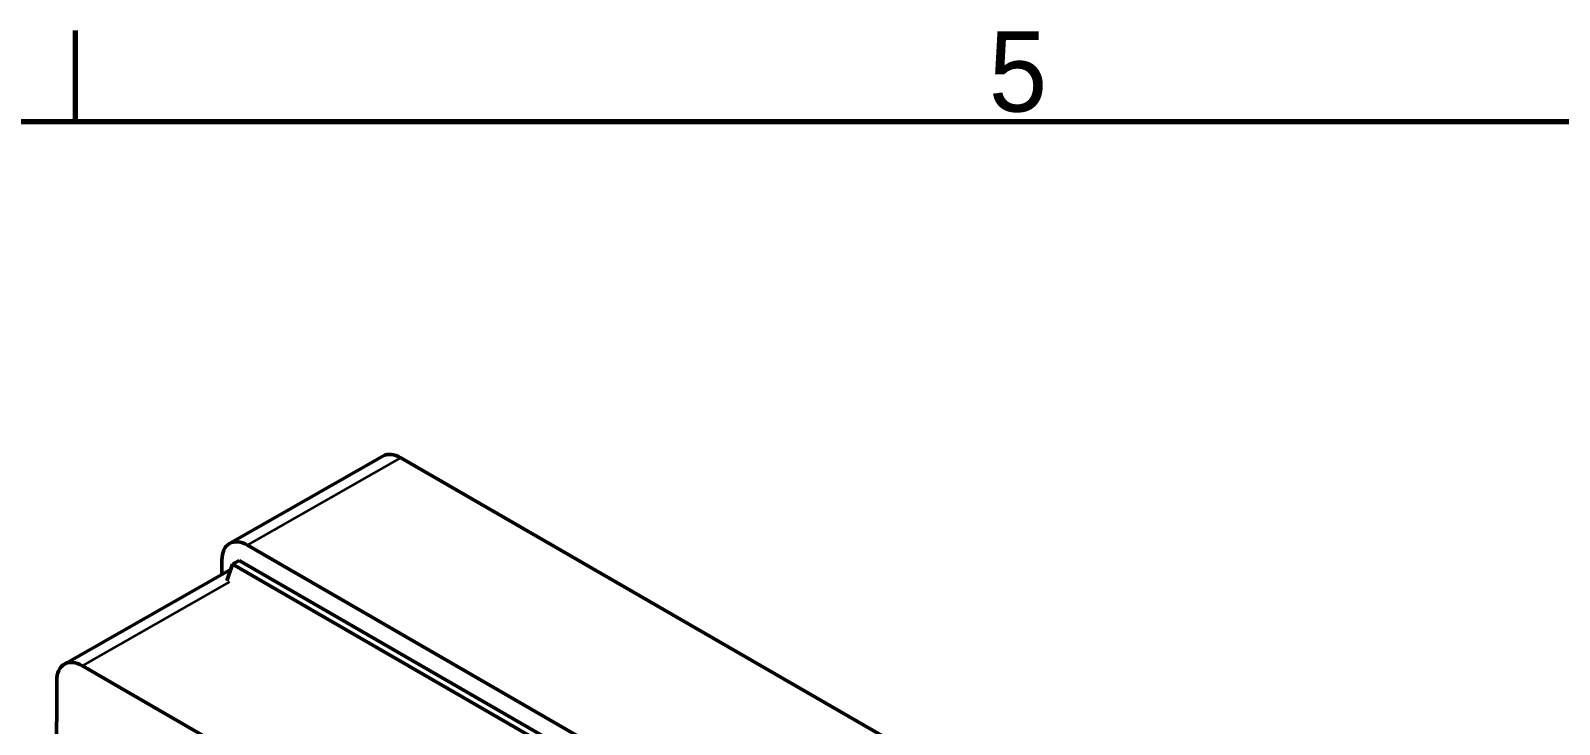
# Model space of a CAD drawing. Header units: millimetres. Extents: x -32 to 1138, y -135 to 348.
# Drawn here: x 298.1 to 365.8, y 309 to 339.7 of the extents above; entities that cross this region are included whole.
import ezdxf

# ---------------------------------------------------------------- set-up
doc = ezdxf.new("R2010")
doc.units = ezdxf.units.MM
for name, color, linetype, lineweight in [('경계(ISO)', 7, 'Continuous', 70), ('외형선(ISO)', 7, 'Continuous', 50), ('좁은 외형선(ISO)', 7, 'Continuous', 35)]:
    doc.layers.add(name, color=color, linetype=linetype, lineweight=lineweight)
doc.styles.add('레이블 문자 (JIS)', font='')
doc.styles.get('레이블 문자 (JIS)').set_extended_font_data('Gulim')

# ---------------------------------------------------------------- blocks, each defined once
blk = doc.blocks.new('경계 Default Border')
at = {"layer": '경계(ISO)'}
blk.add_line((280, 287), (280, 290.4), dxfattribs=at)
at = {"layer": '경계(ISO)', "flags": 128}
blk.add_lwpolyline([(10, 10), (10, 287), (410, 287), (410, 10), (10, 10)], dxfattribs=at)
at = {"layer": '경계(ISO)', "insert": (314.13, 287.33), "char_height": 3, "attachment_point": 7, "style": '레이블 문자 (JIS)'}
blk.add_mtext('5', dxfattribs=at)

msp = doc.modelspace()

# ---------------------------------------------------------------- linework, layer by layer
at = {"layer": '외형선(ISO)'}
for p, q in [((313.71263, 320.87105), (306.92452, 316.99879)), ((314.51218, 320.79155), (420.06908, 259.84824)), ((327.80591, 305.32504), (307.72408, 316.91929)), ((306.58594, 316.26221), (306.5827, 315.63321)), ((307.35182, 316.24715), (307.05841, 316.07977)), ((307.35182, 316.24715), (327.80135, 304.44061)), ((306.91846, 315.82475), (299.61417, 311.65803)), ((306.81082, 315.34994), (307.05841, 316.07977)), ((327.50793, 304.27323), (307.05841, 316.07977)), ((300.41372, 311.57853), (312.06684, 304.8506)), ((299.14843, 286.28826), (299.27559, 310.92146))]:
    msp.add_line(p, q, dxfattribs=at)
for centre, end_param in [((314.50542, 319.48127), 6.28318531), ((307.71732, 315.60902), 7.0715905), ((300.40696, 310.26826), 7.0715905)]:
    msp.add_ellipse(centre, major_axis=(-0.79279, 1.38978), ratio=0.58079145, start_param=5.50079417, end_param=end_param, dxfattribs=at)
at = {"layer": '좁은 외형선(ISO)'}
for p, q in [((307.72408, 316.91929), (314.51218, 320.79155)), ((300.41372, 311.57853), (306.93384, 315.29791))]:
    msp.add_line(p, q, dxfattribs=at)

# ---------------------------------------------------------------- block references
at = {"color": 0, "xscale": 1.185080625, "yscale": 1.185080625, "zscale": 1.185080625}
msp.add_blockref('경계 Default Border', (-31.72493, -4.42746), dxfattribs=at)

doc.saveas('drawing.dxf')
